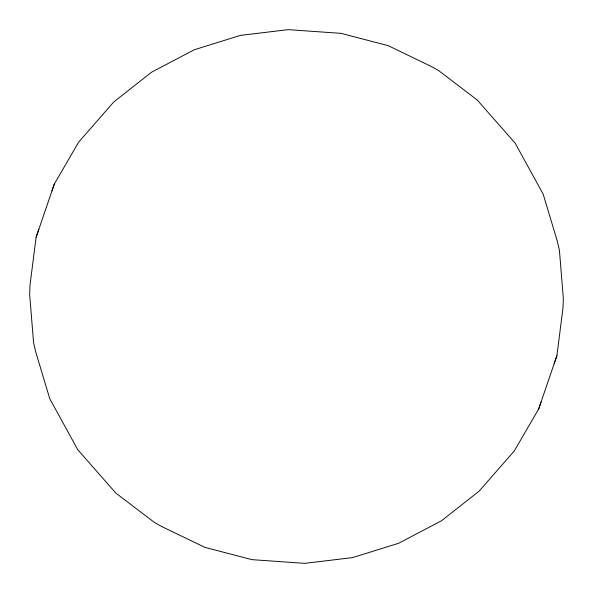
<?xml version="1.0" encoding="UTF-8"?>
<svg xmlns="http://www.w3.org/2000/svg" width="593" height="593" viewBox="0 0 593 593"><rect width="100%" height="100%" fill="white"/><g stroke="black" fill="none" stroke-linecap="round" stroke-linejoin="round"><path stroke-width="0.89" d="M538.681 408.955L556.894 355.741L563.009 307.819L563.335 298.561L559.421 250.202L557.161 240.684L543.21 194.245L515.184 143.18L477.091 99.869L438.479 70.478L431.452 66.549L388.193 45.661L341.012 33.349L288.22 29.65L240.424 35.387L194.252 49.768L151.489 72.25L113.767 101.959L78.691 142.083L54.319 184.045L36.106 237.259L29.991 285.181L29.665 294.439L33.579 342.798L35.839 352.316L49.79 398.755L77.816 449.82L115.909 493.131L154.521 522.522L161.548 526.451L204.807 547.339L251.988 559.651L304.78 563.35L352.576 557.613L398.748 543.232L441.511 520.75L479.233 491.041L514.309 450.917L538.681 408.955L541.046 402.098M51.954 190.902L54.319 184.045M36.106 237.259L38.856 229.269M554.144 363.731L556.894 355.741"/></g></svg>
